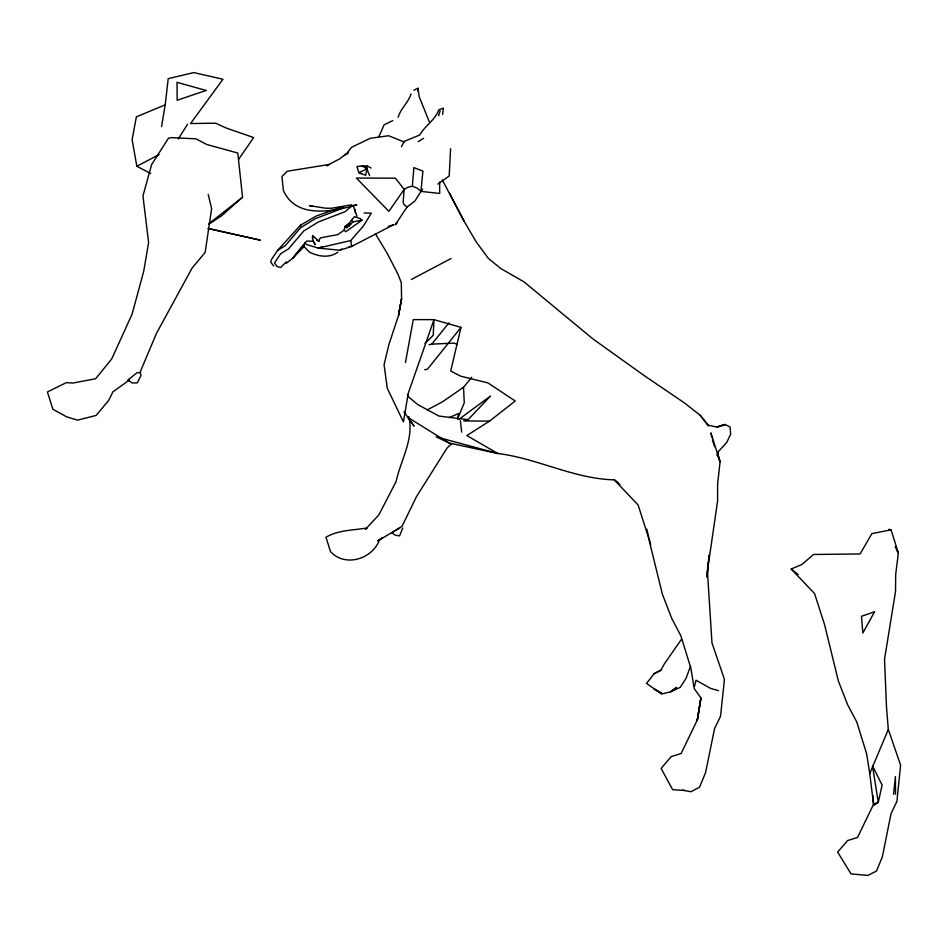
<?xml version="1.0" encoding="UTF-8"?>
<svg xmlns="http://www.w3.org/2000/svg" width="948" height="948" viewBox="0 0 948 948"><rect width="100%" height="100%" fill="white"/><g stroke="black" fill="none" stroke-linecap="round" stroke-linejoin="round"><path stroke-width="1.42" d="M417.926 90.961L417.973 88.282L413.861 90.19M617.74 482.544L614.316 479.854C573.789 478.823 537.516 458.382 497.759 453.488L497.759 453.44M707.054 576.313L708.227 562.389M407.059 207.043L403.635 204.128L403.161 201.604L404.192 189.375L395.387 178.153L356.389 178.07L388.881 211.333L404.192 189.375L408.327 187.076L412.356 186.246L413.885 167.595L422.915 171.114L420.959 191.389L414.975 200.976L407.059 207.043L395.233 224.759L397.331 222.733M707.078 577.308L708.974 555.504M316.869 240.294L319.097 241.385L312.615 235.697L312.378 238.458L315.044 244.774L314.333 242.522M708.63 558.111L708.903 555.255M893.549 794.341L895.41 776.59L895.528 794.199M300.492 226.418L300.717 224.415M442.598 114.471L443.356 108.143L438.806 109.826C435.014 120.254 424.953 125.717 419.703 135.019L404.144 141.418L401.466 146.679M450.584 148.646L449.198 175.972L437.834 184.102M367.362 165.983L365.703 175.285L358.782 172.654L356.958 166.433L367.362 165.983L371.059 168.009M161.575 126.522L165.319 103.877L168.211 78.66L193.712 72.581L222.958 79.253L190.548 123.548L215.587 123.181L226.145 128.004L253.661 137.567L238.683 159.205M347.952 153.363L348.141 152.213M457.529 419.206L458.465 413.518L449.21 417.63M405.46 362.515L413.269 319.606L433.983 319.642L461.012 327.38L450.715 370.964L460.527 376.131L487.936 382.897L515.202 401.004L489.583 421.09L466.831 435.547L497.759 453.488L449.139 443.012L436.116 436.838L497.759 453.488M694.469 686.411L696.022 680.214L710.455 688.331L718.548 690.689M402.699 528.083L399.606 535.857L395.446 535.276L391.619 532.752L402.059 526.306L416.35 496.859L447.006 448.12L451.912 443.474M344.1 230.174L345.143 226.394L349.148 223.195L354.434 216.689L360.347 218.68L361.958 220.197L345.688 231.715L344.1 230.174L337.832 234.606L320.306 237.889L318.729 241.017M438.58 115.81L440.156 110.88M888.312 729.439L900.6 765.143L896.903 801.439L891.037 813.55L882.339 856.933L876.473 871.046L867.894 875.419L851.031 873.902L837.641 852.074L847.595 840.544L857.502 837.511L873.57 804.295L878.275 802.399L872.515 765.937L882.114 785.039L878.275 802.399L873.677 805.456L869.754 773.592L888.312 729.439L886.522 707.386L884.52 659.263L895.516 591.564L895.694 574.393L898.372 553.039L891.073 529.837L888.857 529.304M717.138 455.324L718.56 451.378L726.595 442.669L730.671 434.148L730.114 427.062L725.125 424.491L717.375 426.932M690.582 666.006L686.079 678.247L680.297 687.324L670.497 691.874L661.586 694.043L646.524 683.39L654.156 673.684L660.886 670.248L664.418 663.79L681.28 639.568M378.963 136.465L384.153 124.769L392.792 120.597M457.777 418.4L464.271 402.805L463.513 387.282L471.749 377.28M398.101 117.268C400.755 108.582 408.197 102.657 411.041 93.994M178.307 138.918L187.621 124.141M340.889 207.304L316.063 216.12L300.433 225.245L277.491 250.509L271.401 259.693L270.725 262.134L273.676 265.95M412.356 186.246L416.919 187.977L420.959 191.389L422.642 189.173M348.947 224.475L345.143 226.394L346.731 227.935L353 221.844L361.958 220.197M461.012 327.38L427.441 369.246L424.657 369.696M429.077 344.728L431.755 344.148L448.996 322.83M304.829 242.842L306.453 244.489L318.113 248.068L350.701 240.591L363.309 226.122L371.343 213.134L364.091 212.992M465.231 420.011L468.075 419.691L490.543 395.98L459.022 419.277M313.338 241.254L306.654 241.112L292.778 258.164L304.118 244.157L304.166 246.35L292.778 258.164L286.213 263.343M286.332 261.885L280.537 267.561L276.994 266.435L274.505 262.999L280.608 253.791L288.488 248.886L303.739 230.992L318.457 221.915L345.262 211.605L351.767 205.917M425 343.366L433.224 335.308L433.983 319.642L408.28 393.159L403.41 421.907L387.294 388.301L384.07 364.755L388.929 344.503L398.539 315.4L401.573 298.679L401.3 282.67L397.84 273.925L387.151 253.223L375.337 233.635M296.76 253.282L304.166 246.35M129.426 380.029L112.907 391.844L108.712 400.364L96.068 415.461L77.558 420.154L66.68 416.847L52.934 409.299L47.4 391.962L66.301 382.637L73.008 383.039L95.653 378.738L111.71 358.96L132.068 314.215L143.74 271.199L148.599 242.593L142.958 195.94L151.668 164.537L168.483 138.171L171.458 137.638L195.999 138.835L206.688 144.463L237.782 153.031L242.558 197.22L221.334 216.002L208.963 224.131M343.603 207.15L341.967 208.477L315.234 218.739L300.54 227.781L285.348 245.615L277.491 250.509M208.643 223.906L242.558 197.22M463.513 387.282L442.657 401.715L427.418 409.797M322.367 246.93L318.113 248.068L339.894 250.26L341.932 248.886M418.21 141.667L423.626 138.242M399.866 527.882L377.695 540.893L382.66 537.729L379.579 539.72C372.469 559.083 345.25 567.662 330.508 551.629L325.982 537.243C338.863 529.719 353.047 530.501 367.184 527.906L365.395 529.363L378.833 514.93L396.063 481.655C400.589 460.432 414.323 438.817 408.718 416.516M411.337 279.482L451.058 258.52M344.515 155.271L347.513 153.659M165.13 104.873L136.37 116.841L132.116 139.7L136.832 166.244L150.708 173.508M326.787 165.627L339.609 158.873L347.193 152.983L351.613 147.26L370.206 138.325L388.609 135.73L404.488 142.117M136.832 166.244L159.098 154.583M660.886 670.248L654.156 673.684M326.811 165.71L329.406 164.442L287.327 171.209L281.923 176.494L283.405 190.453C296.25 219.474 333.021 211.262 356.839 204.993L352.62 205.479M869.754 773.592L866.626 753.743L856.779 721.985L847.69 704.885L838.399 681.079L824.499 624.412L814.569 593.578L791.177 569.001L801.89 564.498L813.491 554.485L860.109 553.952L871.887 533.606L891.073 529.837M337.891 252.192C329.027 258.389 318.67 256.553 309.534 252.215L304.261 246.836M388.242 226.442L393.776 224.629L351.779 246.385L339.894 250.26M717.387 426.979L725.125 424.491L716.593 427.05L707.682 425.036L708.357 425.901L700.264 415.331L684.61 403.042L643.408 375.053L592.844 338.863L524.031 281.9L500.852 268.58L488.54 258.579L476.192 241.918L464.082 221.18L449.625 193.356M351.53 204.78L331.753 208.228L325.697 208.228L309.451 205.645L312.188 205.894M349.077 246.563L351.779 246.385L350.701 240.591M431.755 344.148L454.139 343.093L456.794 344.254M463.631 420.936L489.583 421.09M684.883 790.49L672.653 789.696L661.111 768.437L671.184 756.634L681.162 753.47L697.515 719.556L700.963 697.929L697.195 720.539L700.88 697.858L694.173 688.509L690.902 668.21L680.865 635.812L671.753 618.452L662.391 594.218L648.159 536.378L638.099 504.952L614.328 479.937L619.933 484.535M420.959 191.389L439.682 193.439L439.671 181.945M468.075 419.691L438.912 416.042L417.878 404.654L408.422 396.797L407.379 394.581M682.56 790.134L690.891 791.734L699.529 787.219L705.525 772.821L714.555 728.633L720.539 716.261L724.011 683.496L724.414 679.278L711.972 642.898L707.421 570.957L717.553 501.314L717.624 483.729L720.089 461.795L717.446 452.587M361.555 173.709L358.782 172.654L366.9 168.945L369.625 175.641M449.139 443.012L408.09 417.547L414.051 426.126L404.014 411.942M361.792 165.722L366.9 168.945L364.245 165.888M791.177 569.001L798.145 574.524M351.4 220.327L353 221.844M349.148 223.195L350.748 224.723M347.643 224.581L349.231 226.122M700.264 415.331L707.682 424.574M312.615 235.697L313.978 237.711M442.289 179.966L464.082 221.216M896.476 549.544L898.372 553.039L895.185 546.593M353.355 206.143L356.981 216.156M429.183 121.522L419.158 96.649L417.973 88.282M717.245 454.542L720.089 461.795L710.905 432.857L711.675 437.004M712.375 439.754L714.555 446.627M649.179 538.867L650.731 544.519M646.809 529.197L648.788 537.457M208.204 194.435L211.617 208.607L205.171 252.393L192.148 268.011L156.55 333.198L139.901 372.73L137.164 372.623L127.826 380.029L132.305 383.004L137.353 382.862L140.956 375.586L140.387 372.268M460.396 420.746L461.664 432.122M355.073 209.579L355.405 212.802M873.013 795.763L873.57 804.295M401.561 298.632L398.527 315.435L401.573 298.679M874.554 611.827L862.846 632.968L861.483 616.283L874.554 611.827M260.119 240.117L208.216 228.515L260.119 240.117M676.54 687.466L670.497 691.874L676.54 687.466M206.131 90.475L177.169 100.239L177.027 82.334L206.131 90.475M661.905 693.403L654.333 689.16L661.905 693.403"/></g></svg>
